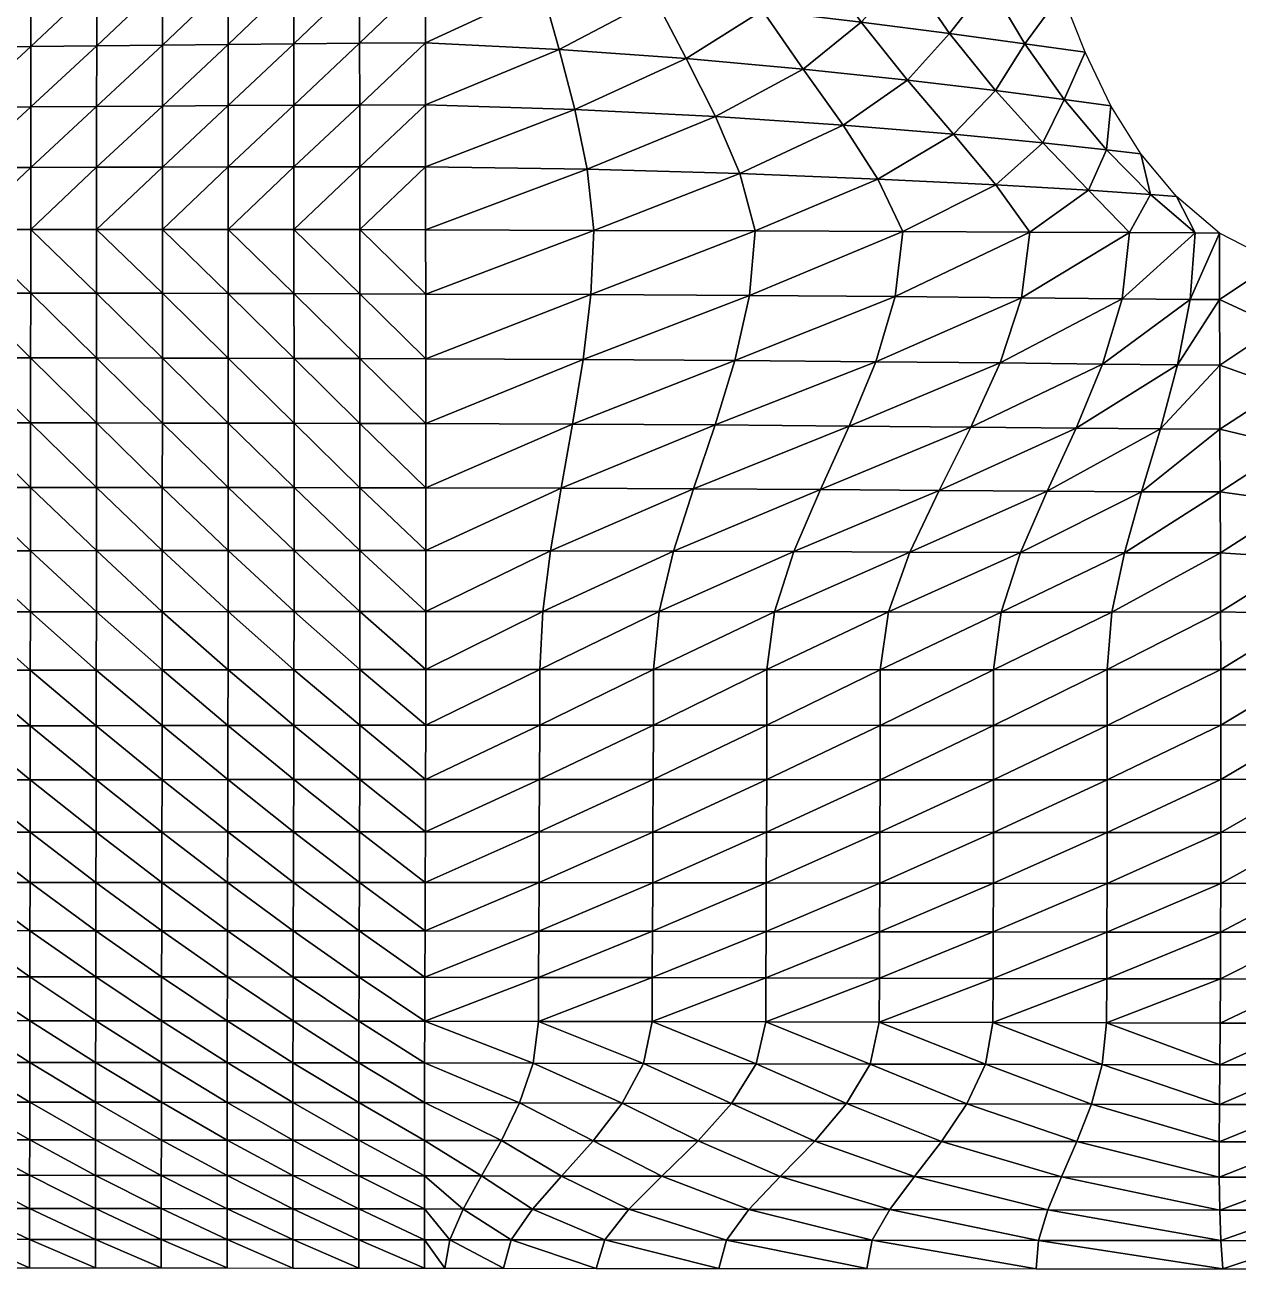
# Model space of a CAD drawing. Header units: millimetres. Extents: x -25.9 to 40.5, y -39.9 to 19.
# Drawn here: x 18.29 to 32.89, y -39.94 to -24.98 of the extents above; entities that cross this region are included whole.
import ezdxf

# ---------------------------------------------------------------- set-up
doc = ezdxf.new("R2010")
doc.units = ezdxf.units.MM
doc.layers.get('0').update_dxf_attribs({"color": 153, "true_color": 0x5890e1})

msp = doc.modelspace()

# ---------------------------------------------------------------- meshes
at = {"color": 81, "true_color": 0x99e499}
mesh = msp.add_polyface(dxfattribs=at)
corners = [(27.438, -23.417, 11.336), (26.363, -23.278, 11.381), (26.715, -24.062, 11.303), (25.277, -23.139, 11.427), (25.537, -23.922, 11.355), (24.188, -23.002, 11.471), (24.328, -23.789, 11.405), (27.845, -24.205, 11.251), (27.163, -24.804, 11.226), (25.875, -24.667, 11.284), (24.515, -24.543, 11.339), (26.246, -25.382, 11.209), (27.654, -25.509, 11.146), (24.718, -25.274, 11.269), (26.6, -26.079, 11.126), (24.909, -25.994, 11.188), (23.106, -22.869, 11.514), (24.124, -22.169, 11.544), (23.108, -23.67, 11.451), (23.109, -24.442, 11.388), (27.181, -22.582, 11.42), (26.162, -22.444, 11.462), (23.11, -25.196, 11.321), (25.143, -22.306, 11.503), (25.959, -20.692, 11.654), (26.894, -20.81, 11.618), (26.777, -19.867, 11.726), (25.019, -20.574, 11.689), (25.866, -19.77, 11.758), (27.833, -20.927, 11.583), (27.027, -21.711, 11.514), (26.057, -21.579, 11.552), (25.084, -21.446, 11.591), (24.069, -20.458, 11.725), (24.101, -21.315, 11.629), (23.104, -22.031, 11.585), (23.102, -21.183, 11.669)]
mesh.append_faces([[corners[k] for k in face] for face in [(0, 1, 2), (1, 3, 4), (4, 2, 1), (3, 5, 6), (6, 4, 3), (7, 2, 8), (2, 4, 9), (9, 8, 2), (4, 6, 10), (10, 9, 4), (8, 9, 11), (11, 12, 8), (9, 10, 13), (13, 11, 9), (12, 11, 14), (11, 13, 15), (16, 5, 17), (18, 6, 5), (19, 10, 6), (1, 0, 20), (22, 13, 10), (3, 1, 21), (5, 3, 23), (24, 25, 26), (27, 24, 28), (29, 25, 30), (25, 24, 31), (31, 30, 25), (24, 27, 32), (32, 31, 24), (27, 33, 34), (34, 32, 27), (32, 34, 17), (31, 32, 23), (30, 31, 21), (36, 34, 33)]], dxfattribs={"vtx0": -1, "vtx1": -1, "vtx2": -1, "color": 81})
mesh.append_faces([[corners[k] for k in face] for face in [(20, 21, 1), (21, 23, 3), (23, 17, 5), (35, 17, 34), (17, 23, 32), (23, 21, 31), (21, 20, 30)]], dxfattribs={"vtx1": -1, "vtx2": -1, "color": 81})
mesh = msp.add_polyface(dxfattribs=at)
corners = [(29.518, -23.693, 11.246), (28.493, -23.556, 11.29), (28.909, -24.345, 11.2), (29.888, -24.477, 11.152), (27.438, -23.417, 11.336), (27.845, -24.205, 11.251), (26.715, -24.062, 11.303), (29.412, -25.083, 11.11), (30.318, -25.206, 11.058), (28.351, -24.946, 11.167), (27.163, -24.804, 11.226), (29.966, -25.768, 11.021), (30.794, -25.875, 10.967), (28.907, -25.642, 11.082), (27.654, -25.509, 11.146), (30.239, -22.995, 11.297), (29.22, -22.857, 11.338), (30.504, -23.826, 11.204), (28.201, -22.72, 11.379), (27.181, -22.582, 11.42), (31.044, -25.305, 11.014), (30.766, -24.596, 11.109), (28.611, -20.054, 11.662), (27.69, -19.962, 11.694), (27.833, -20.927, 11.583), (28.784, -21.042, 11.547), (26.894, -20.81, 11.618), (28.001, -21.843, 11.475), (28.984, -21.975, 11.436), (27.027, -21.711, 11.514), (29.982, -22.105, 11.397), (29.752, -21.154, 11.511), (29.545, -20.142, 11.629)]
mesh.append_faces([[corners[k] for k in face] for face in [(0, 1, 2), (2, 3, 0), (1, 4, 5), (5, 2, 1), (6, 5, 4), (3, 2, 7), (7, 8, 3), (2, 5, 9), (9, 7, 2), (10, 9, 5), (8, 7, 11), (11, 12, 8), (7, 9, 13), (13, 11, 7), (9, 10, 14), (14, 13, 9), (1, 0, 16), (4, 1, 18), (20, 8, 12), (21, 3, 8), (17, 0, 3), (22, 23, 24), (24, 25, 22), (26, 24, 23), (25, 24, 27), (27, 28, 25), (29, 27, 24), (30, 28, 16), (31, 25, 28), (32, 22, 25), (27, 29, 19), (28, 27, 18)]], dxfattribs={"vtx0": -1, "vtx1": -1, "vtx2": -1, "color": 81})
mesh.append_faces([[corners[k] for k in face] for face in [(0, 17, 15), (8, 20, 21), (3, 21, 17), (28, 30, 31), (25, 31, 32)]], dxfattribs={"vtx0": -1, "vtx2": -1, "color": 81})
mesh.append_faces([[corners[k] for k in face] for face in [(15, 16, 0), (16, 18, 1), (18, 19, 4), (19, 18, 27), (18, 16, 28)]], dxfattribs={"vtx1": -1, "vtx2": -1, "color": 81})
mesh.append_faces([[corners[k] for k in face] for face in [(16, 15, 30)]], dxfattribs={"vtx2": -1, "color": 81})
mesh = msp.add_polyface(dxfattribs=at)
corners = [(20.735, -22.903, 11.596), (19.945, -22.916, 11.623), (19.946, -23.714, 11.545), (19.155, -22.928, 11.65), (19.156, -23.727, 11.568), (18.365, -22.939, 11.677), (18.366, -23.738, 11.592), (20.737, -23.702, 11.521), (19.947, -24.479, 11.463), (19.157, -24.49, 11.482), (18.366, -24.5, 11.501), (20.737, -24.468, 11.444), (19.947, -25.222, 11.375), (19.157, -25.23, 11.388), (18.366, -25.237, 11.401), (19.156, -25.959, 11.283), (19.947, -25.954, 11.275), (18.365, -25.964, 11.291), (19.156, -26.69, 11.163), (19.947, -26.688, 11.16), (18.364, -26.692, 11.167), (17.574, -22.95, 11.705), (18.362, -22.09, 11.76), (17.575, -23.748, 11.615), (17.576, -24.507, 11.519), (19.155, -27.437, 11.025), (17.575, -25.243, 11.413), (20.738, -26.686, 11.156), (19.947, -27.437, 11.026), (17.574, -25.967, 11.297), (19.153, -22.08, 11.731), (17.573, -26.694, 11.169), (16.764, -22.949, 11.705), (17.572, -22.1, 11.789), (16.763, -26.693, 11.179), (16.764, -25.966, 11.305), (16.765, -25.242, 11.419), (16.765, -24.507, 11.522), (16.765, -23.747, 11.617)]
mesh.append_faces([[corners[k] for k in face] for face in [(0, 1, 2), (1, 3, 4), (4, 2, 1), (3, 5, 6), (6, 4, 3), (7, 2, 8), (2, 4, 9), (9, 8, 2), (4, 6, 10), (10, 9, 4), (11, 8, 12), (8, 9, 13), (13, 12, 8), (9, 10, 14), (14, 13, 9), (12, 13, 15), (15, 16, 12), (13, 14, 17), (17, 15, 13), (16, 15, 18), (18, 19, 16), (15, 17, 20), (20, 18, 15), (21, 5, 22), (23, 6, 5), (24, 10, 6), (19, 18, 25), (26, 14, 10), (27, 19, 28), (29, 17, 14), (5, 3, 30), (31, 20, 17)]], dxfattribs={"vtx0": -1, "vtx1": -1, "vtx2": -1, "color": 81})
mesh.append_faces([[corners[k] for k in face] for face in [(5, 21, 23), (6, 23, 24), (10, 24, 26), (14, 26, 29), (17, 29, 31), (32, 21, 33), (34, 31, 29), (35, 29, 26), (36, 26, 24), (37, 24, 23), (38, 23, 21)]], dxfattribs={"vtx0": -1, "vtx2": -1, "color": 81})
mesh = msp.add_polyface(dxfattribs=at)
corners = [(24.188, -23.002, 11.471), (23.106, -22.869, 11.514), (23.108, -23.67, 11.451), (24.328, -23.789, 11.405), (23.109, -24.442, 11.388), (24.515, -24.543, 11.339), (23.11, -25.196, 11.321), (24.718, -25.274, 11.269), (23.111, -25.941, 11.242), (22.316, -22.879, 11.542), (21.526, -22.891, 11.569), (21.527, -23.689, 11.498), (22.317, -23.678, 11.474), (20.735, -22.903, 11.596), (20.737, -23.702, 11.521), (19.946, -23.714, 11.545), (21.528, -24.457, 11.425), (22.318, -24.448, 11.407), (20.737, -24.468, 11.444), (19.947, -24.479, 11.463), (21.529, -25.206, 11.347), (22.319, -25.2, 11.333), (20.738, -25.213, 11.361), (19.947, -25.222, 11.375), (21.529, -25.945, 11.257), (22.32, -25.942, 11.249), (20.738, -25.949, 11.266), (19.947, -25.954, 11.275), (21.529, -26.685, 11.152), (22.321, -26.685, 11.148), (20.738, -26.686, 11.156), (19.947, -26.688, 11.16), (23.112, -26.687, 11.146), (22.321, -27.44, 11.025), (20.738, -27.437, 11.026), (21.53, -27.438, 11.026)]
mesh.append_faces([[corners[k] for k in face] for face in [(9, 10, 11), (11, 12, 9), (10, 13, 14), (14, 11, 10), (15, 14, 13), (12, 11, 16), (16, 17, 12), (11, 14, 18), (18, 16, 11), (19, 18, 14), (17, 16, 20), (20, 21, 17), (16, 18, 22), (22, 20, 16), (23, 22, 18), (21, 20, 24), (24, 25, 21), (20, 22, 26), (26, 24, 20), (22, 23, 27), (27, 26, 22), (25, 24, 28), (28, 29, 25), (24, 26, 30), (30, 28, 24), (26, 27, 31), (31, 30, 26), (32, 29, 33), (8, 25, 29), (6, 21, 25), (4, 17, 21), (28, 30, 34), (2, 12, 17), (29, 28, 35), (1, 9, 12)]], dxfattribs={"vtx0": -1, "vtx1": -1, "vtx2": -1, "color": 81})
mesh.append_faces([[corners[k] for k in face] for face in [(0, 1, 2), (3, 2, 4), (5, 4, 6), (7, 6, 8), (29, 32, 8), (25, 8, 6), (21, 6, 4), (17, 4, 2), (12, 2, 1)]], dxfattribs={"vtx0": -1, "vtx2": -1, "color": 81})
mesh = msp.add_polyface(dxfattribs=at)
corners = [(26.6, -26.079, 11.126), (28.135, -26.184, 11.062), (27.654, -25.509, 11.146), (24.909, -25.994, 11.188), (26.246, -25.382, 11.209), (26.893, -26.767, 11.032), (28.552, -26.833, 10.971), (25.058, -26.715, 11.091), (23.113, -27.443, 11.025), (25.136, -27.449, 10.973), (23.112, -26.687, 11.146), (27.076, -27.456, 10.922), (28.852, -27.464, 10.872), (23.111, -25.941, 11.242), (24.718, -25.274, 11.269), (24.616, -31.301, 10.162), (26.096, -31.305, 10.118), (26.335, -30.556, 10.321), (24.743, -30.548, 10.364), (27.542, -31.311, 10.073), (27.861, -30.566, 10.278), (26.596, -29.789, 10.498), (24.881, -29.778, 10.54), (28.209, -29.803, 10.458), (26.834, -29.013, 10.654), (25.008, -29.001, 10.697), (28.528, -29.028, 10.615), (27.009, -28.233, 10.794), (25.1, -28.222, 10.839), (28.762, -28.246, 10.751), (23.114, -28.214, 10.888), (23.114, -28.993, 10.744), (23.115, -29.772, 10.585), (23.116, -30.544, 10.407), (23.116, -31.299, 10.204)]
mesh.append_faces([[corners[k] for k in face] for face in [(0, 1, 2), (3, 0, 4), (1, 0, 5), (5, 6, 1), (0, 3, 7), (7, 5, 0), (5, 7, 9), (6, 5, 11), (13, 3, 14), (10, 7, 3), (15, 16, 17), (17, 18, 15), (16, 19, 20), (20, 17, 16), (18, 17, 21), (21, 22, 18), (17, 20, 23), (23, 21, 17), (22, 21, 24), (24, 25, 22), (21, 23, 26), (26, 24, 21), (25, 24, 27), (27, 28, 25), (24, 26, 29), (29, 27, 24), (30, 28, 9), (31, 25, 28), (32, 22, 25), (33, 18, 22), (34, 15, 18), (28, 27, 11)]], dxfattribs={"vtx0": -1, "vtx1": -1, "vtx2": -1, "color": 81})
mesh.append_faces([[corners[k] for k in face] for face in [(7, 10, 8), (3, 13, 10), (28, 30, 31), (25, 31, 32), (22, 32, 33)]], dxfattribs={"vtx0": -1, "vtx2": -1, "color": 81})
mesh.append_faces([[corners[k] for k in face] for face in [(8, 9, 7), (9, 11, 5), (11, 12, 6), (12, 11, 27), (11, 9, 28)]], dxfattribs={"vtx1": -1, "vtx2": -1, "color": 81})
mesh.append_faces([[corners[k] for k in face] for face in [(9, 8, 30)]], dxfattribs={"vtx2": -1, "color": 81})
mesh = msp.add_polyface(dxfattribs=at)
corners = [(30.794, -25.875, 10.967), (29.966, -25.768, 11.021), (30.536, -26.397, 10.935), (31.304, -26.48, 10.88), (28.907, -25.642, 11.082), (29.464, -26.294, 10.997), (27.654, -25.509, 11.146), (28.135, -26.184, 11.062), (31.086, -26.967, 10.853), (31.832, -27.016, 10.802), (29.971, -26.903, 10.91), (28.552, -26.833, 10.971), (31.354, -25.95, 10.922), (28.852, -27.464, 10.872), (30.381, -27.47, 10.823), (31.044, -25.305, 11.014), (31.58, -27.476, 10.777), (27.542, -31.311, 10.073), (28.938, -31.318, 10.029), (29.289, -30.576, 10.237), (27.861, -30.566, 10.278), (30.268, -31.323, 9.987), (30.588, -30.585, 10.198), (31.518, -31.326, 9.948), (31.725, -30.591, 10.16), (29.672, -29.817, 10.42), (28.209, -29.803, 10.458), (30.936, -29.829, 10.383), (31.951, -29.837, 10.347), (30.024, -29.043, 10.577), (28.528, -29.028, 10.615), (31.256, -29.056, 10.542), (30.281, -28.259, 10.712), (28.762, -28.246, 10.751), (31.489, -28.271, 10.673), (27.009, -28.233, 10.794)]
mesh.append_faces([[corners[k] for k in face] for face in [(0, 1, 2), (2, 3, 0), (1, 4, 5), (5, 2, 1), (4, 6, 7), (7, 5, 4), (3, 2, 8), (8, 9, 3), (2, 5, 10), (10, 8, 2), (5, 7, 11), (11, 10, 5), (12, 0, 3), (10, 11, 13), (8, 10, 14), (17, 18, 19), (19, 20, 17), (18, 21, 22), (22, 19, 18), (21, 23, 24), (24, 22, 21), (20, 19, 25), (25, 26, 20), (19, 22, 27), (27, 25, 19), (22, 24, 28), (28, 27, 22), (26, 25, 29), (29, 30, 26), (25, 27, 31), (31, 29, 25), (30, 29, 32), (32, 33, 30), (29, 31, 34), (34, 32, 29), (32, 34, 16), (33, 32, 14), (35, 33, 13)]], dxfattribs={"vtx0": -1, "vtx1": -1, "vtx2": -1, "color": 81})
mesh.append_faces([[corners[k] for k in face] for face in [(0, 12, 15)]], dxfattribs={"vtx0": -1, "vtx2": -1, "color": 81})
mesh.append_faces([[corners[k] for k in face] for face in [(13, 14, 10), (14, 16, 8), (16, 14, 32), (14, 13, 33)]], dxfattribs={"vtx1": -1, "vtx2": -1, "color": 81})
mesh = msp.add_polyface(dxfattribs=at)
corners = [(32.145, -27.04, 10.76), (31.832, -27.016, 10.802), (32.368, -27.48, 10.735), (32.662, -27.481, 10.695), (31.715, -26.529, 10.836), (31.304, -26.48, 10.88), (31.354, -25.95, 10.922), (31.58, -27.476, 10.777), (31.086, -26.967, 10.853), (30.936, -29.829, 10.383), (31.951, -29.837, 10.347), (32.158, -29.066, 10.506), (31.256, -29.056, 10.542), (32.309, -28.279, 10.636), (31.489, -28.271, 10.673), (32.662, -28.282, 10.599), (32.67, -30.591, 10.125), (31.725, -30.591, 10.16), (31.518, -31.326, 9.948), (32.672, -31.325, 9.912), (32.667, -29.839, 10.312), (32.664, -29.069, 10.471), (34.634, -30.818, 10.075), (33.613, -30.726, 10.094), (33.702, -31.394, 9.887), (34.488, -30.181, 10.25), (33.517, -30.044, 10.274), (34.354, -29.52, 10.397), (33.429, -29.341, 10.427), (34.256, -28.822, 10.515), (33.364, -28.606, 10.551), (33.339, -27.83, 10.644), (35.264, -28.233, 10.57), (34.218, -28.075, 10.603)]
mesh.append_faces([[corners[k] for k in face] for face in [(0, 1, 2), (4, 5, 1), (1, 8, 7), (9, 10, 11), (11, 12, 9), (12, 11, 13), (13, 14, 12), (14, 13, 2), (16, 17, 18), (20, 10, 17), (21, 11, 10), (15, 13, 11), (22, 23, 24), (23, 22, 25), (25, 26, 23), (26, 25, 27), (27, 28, 26), (28, 27, 29), (29, 30, 28), (15, 30, 31), (21, 28, 30), (20, 26, 28), (16, 23, 26), (19, 24, 23), (30, 29, 33)]], dxfattribs={"vtx0": -1, "vtx1": -1, "vtx2": -1, "color": 81})
mesh.append_faces([[corners[k] for k in face] for face in [(1, 0, 4), (5, 4, 6), (13, 15, 3), (18, 19, 16), (17, 16, 20), (10, 20, 21), (11, 21, 15), (30, 15, 21), (28, 21, 20), (26, 20, 16), (23, 16, 19)]], dxfattribs={"vtx0": -1, "vtx2": -1, "color": 81})
mesh.append_faces([[corners[k] for k in face] for face in [(7, 2, 1), (3, 2, 13), (2, 7, 14), (32, 33, 29), (33, 31, 30)]], dxfattribs={"vtx1": -1, "vtx2": -1, "color": 81})
mesh.append_faces([[corners[k] for k in face] for face in [(2, 3, 0), (31, 3, 15)]], dxfattribs={"vtx2": -1, "color": 81})
mesh = msp.add_polyface(dxfattribs=at)
corners = [(17.572, -27.437, 11.025), (18.364, -27.437, 11.025), (18.364, -26.692, 11.167), (17.573, -26.694, 11.169), (19.155, -27.437, 11.025), (19.156, -26.69, 11.163), (19.947, -27.437, 11.026), (19.947, -26.688, 11.16), (16.762, -27.436, 11.037), (19.946, -30.541, 10.389), (19.946, -31.3, 10.186), (20.738, -31.3, 10.191), (19.947, -29.766, 10.569), (20.739, -30.541, 10.395), (19.154, -30.54, 10.384), (19.153, -31.3, 10.181), (19.154, -29.765, 10.564), (19.947, -28.984, 10.73), (19.155, -28.983, 10.726), (19.947, -28.205, 10.88), (19.155, -28.203, 10.877), (18.362, -30.54, 10.38), (18.361, -31.301, 10.176), (18.362, -29.764, 10.559), (18.363, -28.982, 10.722), (18.364, -28.203, 10.875), (17.572, -28.203, 10.874), (17.571, -28.982, 10.72), (17.57, -29.764, 10.557), (17.569, -30.541, 10.376), (17.568, -31.301, 10.172), (16.759, -30.54, 10.406), (16.76, -29.764, 10.58), (16.761, -28.981, 10.739), (16.762, -28.202, 10.888)]
mesh.append_faces([[corners[k] for k in face] for face in [(5, 2, 1), (9, 10, 11), (12, 9, 13), (10, 9, 14), (14, 15, 10), (9, 12, 16), (16, 14, 9), (12, 17, 18), (18, 16, 12), (17, 19, 20), (20, 18, 17), (15, 14, 21), (21, 22, 15), (14, 16, 23), (23, 21, 14), (16, 18, 24), (24, 23, 16), (18, 20, 25), (25, 24, 18), (24, 25, 26), (23, 24, 27), (21, 23, 28), (4, 20, 19), (22, 21, 29), (1, 25, 20)]], dxfattribs={"vtx0": -1, "vtx1": -1, "vtx2": -1, "color": 81})
mesh.append_faces([[corners[k] for k in face] for face in [(2, 3, 0), (25, 1, 0), (19, 6, 4), (20, 4, 1)]], dxfattribs={"vtx0": -1, "vtx2": -1, "color": 81})
mesh.append_faces([[corners[k] for k in face] for face in [(0, 1, 2), (1, 4, 5), (4, 6, 7), (0, 26, 25), (26, 27, 24), (27, 28, 23), (28, 29, 21), (29, 30, 22), (30, 29, 31), (29, 28, 32), (28, 27, 33), (27, 26, 34)]], dxfattribs={"vtx1": -1, "vtx2": -1, "color": 81})
mesh.append_faces([[corners[k] for k in face] for face in [(8, 0, 3), (26, 0, 8)]], dxfattribs={"vtx2": -1, "color": 81})
mesh = msp.add_polyface(dxfattribs=at)
corners = [(22.321, -27.44, 11.025), (23.113, -27.443, 11.025), (23.112, -26.687, 11.146), (19.947, -27.437, 11.026), (20.738, -27.437, 11.026), (20.738, -26.686, 11.156), (21.53, -27.438, 11.026), (21.529, -26.685, 11.152), (22.321, -26.685, 11.148), (24.743, -30.548, 10.364), (23.116, -30.544, 10.407), (23.116, -31.299, 10.204), (22.323, -31.299, 10.2), (22.323, -30.543, 10.404), (21.531, -30.542, 10.4), (21.531, -31.3, 10.195), (22.323, -29.771, 10.583), (21.531, -29.769, 10.579), (22.323, -28.991, 10.742), (21.531, -28.988, 10.739), (22.322, -28.211, 10.888), (21.53, -28.208, 10.886), (20.739, -30.541, 10.395), (20.738, -31.3, 10.191), (20.739, -29.767, 10.574), (20.739, -28.986, 10.735), (20.739, -28.206, 10.883), (19.946, -30.541, 10.389), (19.947, -29.766, 10.569), (19.947, -28.984, 10.73), (19.947, -28.205, 10.88), (23.114, -28.214, 10.888), (23.115, -29.772, 10.585), (23.114, -28.993, 10.744)]
mesh.append_faces([[corners[k] for k in face] for face in [(12, 13, 14), (14, 15, 12), (13, 16, 17), (17, 14, 13), (16, 18, 19), (19, 17, 16), (18, 20, 21), (21, 19, 18), (15, 14, 22), (22, 23, 15), (14, 17, 24), (24, 22, 14), (17, 19, 25), (25, 24, 17), (19, 21, 26), (26, 25, 19), (23, 22, 27), (22, 24, 28), (24, 25, 29), (29, 28, 24), (25, 26, 30), (30, 29, 25), (0, 20, 31), (6, 21, 20), (13, 12, 11), (4, 26, 21), (16, 13, 10), (3, 30, 26), (18, 16, 32), (20, 18, 33)]], dxfattribs={"vtx0": -1, "vtx1": -1, "vtx2": -1, "color": 81})
mesh.append_faces([[corners[k] for k in face] for face in [(9, 10, 11), (20, 0, 6), (21, 6, 4), (26, 4, 3)]], dxfattribs={"vtx0": -1, "vtx2": -1, "color": 81})
mesh.append_faces([[corners[k] for k in face] for face in [(3, 4, 5), (4, 6, 7), (6, 0, 8), (11, 10, 13), (10, 32, 16), (32, 33, 18), (33, 31, 20)]], dxfattribs={"vtx1": -1, "vtx2": -1, "color": 81})
mesh.append_faces([[corners[k] for k in face] for face in [(0, 1, 2), (31, 1, 0)]], dxfattribs={"vtx2": -1, "color": 81})
mesh = msp.add_polyface(dxfattribs=at)
corners = [(29.944, -34.688, 8.683), (31.31, -34.688, 8.664), (31.31, -34.055, 8.938), (29.944, -34.055, 8.965), (31.309, -33.401, 9.194), (32.676, -32.727, 9.419), (31.309, -32.73, 9.453), (32.676, -33.398, 9.163), (32.675, -35.889, 7.972), (31.308, -35.887, 7.975), (31.306, -36.447, 7.518), (32.676, -35.301, 8.339), (31.309, -35.3, 8.35), (32.677, -34.688, 8.645), (32.677, -34.053, 8.912), (30.035, -32.04, 9.751), (31.367, -32.04, 9.711), (31.518, -31.326, 9.948), (32.675, -32.037, 9.676), (32.672, -31.325, 9.912), (29.944, -32.731, 9.491), (33.767, -32.058, 9.655), (34.867, -32.081, 9.647), (34.768, -31.447, 9.874), (33.702, -31.394, 9.887), (34.634, -30.818, 10.075), (33.792, -32.727, 9.401), (34.898, -35.888, 7.965), (33.787, -35.889, 7.967), (33.784, -36.451, 7.517), (34.9, -35.296, 8.33), (33.789, -35.299, 8.331), (34.903, -34.681, 8.632), (33.791, -34.685, 8.634), (34.904, -34.046, 8.895), (33.792, -34.049, 8.898), (34.905, -33.395, 9.142), (33.792, -33.396, 9.146), (34.905, -32.733, 9.395), (32.673, -36.45, 7.52)]
mesh.append_faces([[corners[k] for k in face] for face in [(0, 1, 2), (3, 2, 4), (8, 9, 10), (11, 12, 9), (13, 1, 12), (14, 2, 1), (7, 4, 2), (15, 16, 17), (18, 16, 6), (19, 17, 16), (21, 22, 23), (23, 24, 21), (24, 23, 25), (22, 21, 26), (18, 21, 24), (27, 28, 29), (30, 31, 28), (32, 33, 31), (34, 35, 33), (36, 37, 35), (7, 37, 26), (14, 35, 37), (13, 33, 35), (11, 31, 33), (8, 28, 31)]], dxfattribs={"vtx0": -1, "vtx1": -1, "vtx2": -1, "color": 81})
mesh.append_faces([[corners[k] for k in face] for face in [(4, 7, 5), (9, 8, 11), (12, 11, 13), (1, 13, 14), (2, 14, 7), (16, 18, 19), (21, 18, 5), (24, 19, 18), (37, 7, 14), (35, 14, 13), (33, 13, 11), (31, 11, 8), (28, 8, 39)]], dxfattribs={"vtx0": -1, "vtx2": -1, "color": 81})
mesh.append_faces([[corners[k] for k in face] for face in [(5, 6, 4), (20, 6, 16), (5, 26, 21), (38, 26, 37)]], dxfattribs={"vtx1": -1, "vtx2": -1, "color": 81})
mesh.append_faces([[corners[k] for k in face] for face in [(6, 5, 18), (26, 5, 7)]], dxfattribs={"vtx2": -1, "color": 81})
mesh = msp.add_polyface(dxfattribs=at)
corners = [(18.359, -33.406, 9.381), (18.358, -34.056, 9.088), (19.15, -34.055, 9.091), (19.151, -33.405, 9.386), (19.943, -34.054, 9.095), (19.944, -33.404, 9.39), (20.735, -34.053, 9.099), (20.736, -33.402, 9.394), (21.527, -34.052, 9.103), (21.529, -33.401, 9.398), (21.526, -34.682, 8.784), (17.567, -32.737, 9.666), (17.566, -33.407, 9.377), (18.359, -32.736, 9.67), (17.565, -34.056, 9.084), (20.737, -32.732, 9.684), (21.53, -32.731, 9.688), (19.945, -32.733, 9.679), (19.152, -32.735, 9.675), (20.738, -31.3, 10.191), (20.738, -32.033, 9.956), (21.531, -32.032, 9.96), (19.946, -31.3, 10.186), (19.945, -32.034, 9.951), (19.153, -31.3, 10.181), (19.153, -32.035, 9.947), (18.361, -31.301, 10.176), (18.36, -32.036, 9.942), (17.567, -32.037, 9.938), (17.568, -31.301, 10.172), (16.757, -32.036, 9.976), (16.758, -31.301, 10.207), (16.757, -32.736, 9.705), (16.756, -33.406, 9.414)]
mesh.append_faces([[corners[k] for k in face] for face in [(0, 1, 2), (2, 3, 0), (3, 2, 4), (4, 5, 3), (5, 4, 6), (6, 7, 5), (7, 6, 8), (8, 9, 7), (10, 8, 6), (1, 0, 12), (15, 7, 9), (17, 5, 7), (18, 3, 5), (13, 0, 3), (19, 20, 21), (20, 19, 22), (22, 23, 20), (23, 22, 24), (24, 25, 23), (25, 24, 26), (26, 27, 25), (13, 27, 28), (18, 25, 27), (17, 23, 25), (15, 20, 23), (16, 21, 20), (27, 26, 29)]], dxfattribs={"vtx0": -1, "vtx1": -1, "vtx2": -1, "color": 81})
mesh.append_faces([[corners[k] for k in face] for face in [(0, 13, 11), (9, 16, 15), (7, 15, 17), (5, 17, 18), (3, 18, 13), (27, 13, 18), (25, 18, 17), (23, 17, 15), (20, 15, 16)]], dxfattribs={"vtx0": -1, "vtx2": -1, "color": 81})
mesh.append_faces([[corners[k] for k in face] for face in [(11, 12, 0), (12, 14, 1), (29, 28, 27), (11, 28, 30), (28, 29, 31), (14, 12, 33)]], dxfattribs={"vtx1": -1, "vtx2": -1, "color": 81})
mesh.append_faces([[corners[k] for k in face] for face in [(28, 11, 13), (12, 11, 32)]], dxfattribs={"vtx2": -1, "color": 81})
mesh = msp.add_polyface(dxfattribs=at)
corners = [(24.471, -36.431, 7.516), (23.104, -36.428, 7.514), (23.102, -36.957, 6.927), (24.486, -32.728, 9.657), (23.115, -32.729, 9.697), (23.114, -33.399, 9.407), (24.485, -33.398, 9.371), (23.112, -34.05, 9.11), (24.483, -34.05, 9.08), (23.11, -34.681, 8.789), (24.48, -34.681, 8.768), (23.108, -35.288, 8.428), (24.477, -35.29, 8.415), (23.106, -35.871, 8.009), (24.474, -35.874, 8.004), (21.529, -33.401, 9.398), (21.527, -34.052, 9.103), (22.32, -34.051, 9.106), (22.322, -33.4, 9.402), (21.526, -34.682, 8.784), (22.318, -34.681, 8.787), (21.524, -35.288, 8.424), (22.316, -35.288, 8.426), (21.522, -35.871, 8.006), (22.314, -35.871, 8.008), (21.521, -36.427, 7.513), (22.312, -36.427, 7.514), (22.323, -32.73, 9.692), (21.53, -32.731, 9.688), (22.311, -36.956, 6.927), (21.519, -36.955, 6.927), (22.323, -32.031, 9.965), (22.323, -31.299, 10.2), (21.531, -31.3, 10.195), (21.531, -32.032, 9.96), (20.738, -31.3, 10.191), (23.116, -32.03, 9.969), (23.116, -31.299, 10.204)]
mesh.append_faces([[corners[k] for k in face] for face in [(15, 16, 17), (17, 18, 15), (16, 19, 20), (20, 17, 16), (19, 21, 22), (22, 20, 19), (21, 23, 24), (24, 22, 21), (23, 25, 26), (26, 24, 23), (27, 18, 5), (24, 26, 1), (28, 15, 18), (22, 24, 13), (20, 22, 11), (17, 20, 9), (29, 26, 25), (18, 17, 7), (31, 32, 33), (33, 34, 31), (34, 33, 35), (32, 31, 36), (27, 31, 34)]], dxfattribs={"vtx0": -1, "vtx1": -1, "vtx2": -1, "color": 81})
mesh.append_faces([[corners[k] for k in face] for face in [(0, 1, 2), (6, 5, 7), (8, 7, 9), (10, 9, 11), (12, 11, 13), (14, 13, 1), (18, 27, 28), (25, 30, 29), (31, 27, 4), (34, 28, 27)]], dxfattribs={"vtx0": -1, "vtx2": -1, "color": 81})
mesh.append_faces([[corners[k] for k in face] for face in [(2, 1, 26), (1, 13, 24), (13, 11, 22), (11, 9, 20), (9, 7, 17), (7, 5, 18), (4, 36, 31), (36, 37, 32)]], dxfattribs={"vtx1": -1, "vtx2": -1, "color": 81})
mesh.append_faces([[corners[k] for k in face] for face in [(3, 4, 5), (5, 4, 27)]], dxfattribs={"vtx2": -1, "color": 81})
mesh = msp.add_polyface(dxfattribs=at)
corners = [(24.471, -36.431, 7.516), (25.838, -36.434, 7.517), (25.841, -35.876, 7.999), (24.474, -35.874, 8.004), (27.205, -36.437, 7.517), (27.208, -35.879, 7.992), (25.844, -35.292, 8.402), (24.477, -35.29, 8.415), (27.21, -35.294, 8.388), (25.847, -34.683, 8.746), (24.48, -34.681, 8.768), (27.213, -34.685, 8.725), (25.85, -34.051, 9.051), (24.483, -34.05, 9.08), (27.215, -34.053, 9.021), (25.852, -33.399, 9.334), (24.485, -33.398, 9.371), (27.217, -33.4, 9.298), (23.114, -33.399, 9.407), (24.486, -32.728, 9.657), (24.469, -36.96, 6.932), (23.112, -34.05, 9.11), (25.836, -36.963, 6.937), (23.11, -34.681, 8.789), (23.108, -35.288, 8.428), (27.218, -32.729, 9.574), (25.853, -32.728, 9.616), (23.106, -35.871, 8.009), (23.104, -36.428, 7.514), (24.523, -32.03, 9.928), (25.921, -32.032, 9.884), (26.096, -31.305, 10.118), (24.616, -31.301, 10.162), (27.308, -32.034, 9.839), (27.542, -31.311, 10.073), (23.115, -32.729, 9.697), (23.116, -32.03, 9.969), (23.116, -31.299, 10.204)]
mesh.append_faces([[corners[k] for k in face] for face in [(0, 1, 2), (2, 3, 0), (1, 4, 5), (5, 2, 1), (3, 2, 6), (6, 7, 3), (2, 5, 8), (8, 6, 2), (7, 6, 9), (9, 10, 7), (6, 8, 11), (11, 9, 6), (10, 9, 12), (12, 13, 10), (9, 11, 14), (14, 12, 9), (13, 12, 15), (15, 16, 13), (12, 14, 17), (17, 15, 12), (18, 16, 19), (1, 0, 20), (21, 13, 16), (4, 1, 22), (23, 10, 13), (24, 7, 10), (15, 17, 25), (27, 3, 7), (16, 15, 26), (28, 0, 3), (29, 30, 31), (31, 32, 29), (30, 33, 34), (34, 31, 30), (30, 29, 19), (33, 30, 26), (36, 29, 32)]], dxfattribs={"vtx0": -1, "vtx1": -1, "vtx2": -1, "color": 81})
mesh.append_faces([[corners[k] for k in face] for face in [(29, 36, 35), (32, 37, 36)]], dxfattribs={"vtx0": -1, "vtx2": -1, "color": 81})
mesh.append_faces([[corners[k] for k in face] for face in [(25, 26, 15), (26, 19, 16), (35, 19, 29), (19, 26, 30), (26, 25, 33)]], dxfattribs={"vtx1": -1, "vtx2": -1, "color": 81})
mesh = msp.add_polyface(dxfattribs=at)
corners = [(27.205, -36.437, 7.517), (28.572, -36.441, 7.517), (28.574, -35.882, 7.986), (27.208, -35.879, 7.992), (29.939, -36.444, 7.517), (29.941, -35.885, 7.98), (31.308, -35.887, 7.975), (28.577, -35.296, 8.375), (27.21, -35.294, 8.388), (29.943, -35.299, 8.362), (31.309, -35.3, 8.35), (28.578, -34.686, 8.704), (27.213, -34.685, 8.725), (29.944, -34.688, 8.683), (31.31, -34.688, 8.664), (28.58, -34.054, 8.993), (27.215, -34.053, 9.021), (29.944, -34.055, 8.965), (31.31, -34.055, 8.938), (28.581, -33.401, 9.262), (27.217, -33.4, 9.298), (29.945, -33.402, 9.227), (31.309, -33.401, 9.194), (31.309, -32.73, 9.453), (29.944, -32.731, 9.491), (28.581, -32.731, 9.532), (27.218, -32.729, 9.574), (27.308, -32.034, 9.839), (28.681, -32.037, 9.795), (28.938, -31.318, 10.029), (27.542, -31.311, 10.073), (30.035, -32.04, 9.751), (30.268, -31.323, 9.987), (31.518, -31.326, 9.948), (31.367, -32.04, 9.711)]
mesh.append_faces([[corners[k] for k in face] for face in [(0, 1, 2), (2, 3, 0), (1, 4, 5), (5, 2, 1), (6, 5, 4), (3, 2, 7), (7, 8, 3), (2, 5, 9), (9, 7, 2), (5, 6, 10), (10, 9, 5), (8, 7, 11), (11, 12, 8), (7, 9, 13), (13, 11, 7), (9, 10, 14), (14, 13, 9), (12, 11, 15), (15, 16, 12), (11, 13, 17), (17, 15, 11), (18, 17, 13), (16, 15, 19), (19, 20, 16), (15, 17, 21), (21, 19, 15), (22, 21, 17), (21, 22, 23), (19, 21, 24), (20, 19, 25), (27, 28, 29), (29, 30, 27), (28, 31, 32), (32, 29, 28), (33, 32, 31), (28, 27, 26), (31, 28, 25), (34, 31, 24)]], dxfattribs={"vtx0": -1, "vtx1": -1, "vtx2": -1, "color": 81})
mesh.append_faces([[corners[k] for k in face] for face in [(23, 24, 21), (24, 25, 19), (25, 26, 20), (26, 25, 28), (25, 24, 31)]], dxfattribs={"vtx1": -1, "vtx2": -1, "color": 81})
mesh = msp.add_polyface(dxfattribs=at)
corners = [(18.358, -34.056, 9.088), (18.357, -34.684, 8.772), (19.149, -34.683, 8.775), (19.15, -34.055, 9.091), (18.356, -35.289, 8.416), (19.148, -35.289, 8.418), (18.355, -35.87, 8.001), (19.147, -35.87, 8.003), (18.354, -36.424, 7.511), (19.146, -36.425, 7.512), (19.941, -34.683, 8.778), (19.943, -34.054, 9.095), (19.94, -35.289, 8.42), (19.939, -35.87, 8.004), (19.937, -36.426, 7.512), (20.734, -34.682, 8.781), (20.735, -34.053, 9.099), (20.732, -35.288, 8.422), (20.73, -35.87, 8.005), (20.729, -36.426, 7.513), (21.526, -34.682, 8.784), (21.524, -35.288, 8.424), (21.522, -35.871, 8.006), (21.521, -36.427, 7.513), (17.565, -34.056, 9.084), (17.564, -34.684, 8.769), (17.564, -35.289, 8.414), (17.563, -35.869, 8), (17.563, -36.424, 7.511), (16.753, -35.869, 8.009), (16.754, -35.288, 8.43), (16.754, -34.683, 8.793), (16.755, -34.056, 9.116)]
mesh.append_faces([[corners[k] for k in face] for face in [(0, 1, 2), (2, 3, 0), (1, 4, 5), (5, 2, 1), (4, 6, 7), (7, 5, 4), (6, 8, 9), (9, 7, 6), (3, 2, 10), (10, 11, 3), (2, 5, 12), (12, 10, 2), (5, 7, 13), (13, 12, 5), (7, 9, 14), (14, 13, 7), (11, 10, 15), (15, 16, 11), (10, 12, 17), (17, 15, 10), (12, 13, 18), (18, 17, 12), (13, 14, 19), (19, 18, 13), (16, 15, 20), (15, 17, 21), (21, 20, 15), (17, 18, 22), (22, 21, 17), (18, 19, 23), (23, 22, 18), (1, 0, 24), (4, 1, 25), (6, 4, 26), (8, 6, 27)]], dxfattribs={"vtx0": -1, "vtx1": -1, "vtx2": -1, "color": 81})
mesh.append_faces([[corners[k] for k in face] for face in [(24, 25, 1), (25, 26, 4), (26, 27, 6), (27, 28, 8), (28, 27, 29), (27, 26, 30), (26, 25, 31), (25, 24, 32)]], dxfattribs={"vtx1": -1, "vtx2": -1, "color": 81})
mesh = msp.add_polyface(dxfattribs=at)
corners = [(29.939, -36.444, 7.517), (31.306, -36.447, 7.518), (31.308, -35.887, 7.975), (27.203, -36.967, 6.942), (28.57, -36.97, 6.947), (28.572, -36.441, 7.517), (27.205, -36.437, 7.517), (29.937, -36.974, 6.952), (31.304, -36.977, 6.957), (28.177, -37.949, 5.548), (28.459, -37.473, 6.284), (27.087, -37.469, 6.276), (27.794, -38.4, 4.738), (26.792, -37.946, 5.539), (29.623, -37.952, 5.555), (29.848, -37.476, 6.291), (29.319, -38.403, 4.745), (27.379, -38.824, 3.854), (28.991, -38.826, 3.859), (27.002, -39.221, 2.896), (28.695, -39.223, 2.898), (28.485, -39.591, 1.863), (31.121, -37.956, 5.562), (31.251, -37.479, 6.298), (30.947, -38.406, 4.75), (30.761, -38.829, 3.863), (30.595, -39.225, 2.9), (30.483, -39.594, 1.863), (30.458, -39.934, 0.752), (32.702, -39.936, 0.752), (32.678, -39.596, 1.864), (32.664, -39.228, 2.902), (32.658, -38.832, 3.866), (28.419, -39.932, 0.752), (26.731, -39.59, 1.862), (32.658, -38.409, 4.755), (32.661, -37.959, 5.567)]
mesh.append_faces([[corners[k] for k in face] for face in [(0, 1, 2), (5, 6, 3), (0, 5, 4), (1, 0, 7), (9, 10, 11), (12, 9, 13), (10, 9, 14), (14, 15, 10), (9, 12, 16), (16, 14, 9), (12, 17, 18), (18, 16, 12), (17, 19, 20), (20, 18, 17), (21, 20, 19), (15, 14, 22), (22, 23, 15), (14, 16, 24), (24, 22, 14), (16, 18, 25), (25, 24, 16), (18, 20, 26), (26, 25, 18), (20, 21, 27), (27, 26, 20), (26, 27, 30), (7, 15, 23), (25, 26, 31), (4, 10, 15), (24, 25, 32), (3, 11, 10), (33, 21, 34), (22, 24, 35), (28, 27, 21), (23, 22, 36)]], dxfattribs={"vtx0": -1, "vtx1": -1, "vtx2": -1, "color": 81})
mesh.append_faces([[corners[k] for k in face] for face in [(27, 28, 29), (23, 8, 7), (15, 7, 4), (10, 4, 3), (21, 33, 28)]], dxfattribs={"vtx0": -1, "vtx2": -1, "color": 81})
mesh.append_faces([[corners[k] for k in face] for face in [(3, 4, 5), (4, 7, 0), (7, 8, 1)]], dxfattribs={"vtx1": -1, "vtx2": -1, "color": 81})
mesh = msp.add_polyface(dxfattribs=at)
corners = [(32.673, -36.45, 7.52), (31.306, -36.447, 7.518), (31.304, -36.977, 6.957), (32.67, -36.981, 6.962), (32.675, -35.889, 7.972), (33.781, -36.982, 6.96), (33.784, -36.451, 7.517), (34.895, -36.451, 7.515), (33.787, -35.889, 7.967), (32.702, -39.936, 0.752), (32.678, -39.596, 1.864), (30.483, -39.594, 1.863), (31.251, -37.479, 6.298), (32.666, -37.483, 6.303), (32.664, -39.228, 2.902), (30.595, -39.225, 2.9), (32.658, -38.832, 3.866), (30.761, -38.829, 3.863), (32.658, -38.409, 4.755), (30.947, -38.406, 4.75), (32.661, -37.959, 5.567), (31.121, -37.956, 5.562), (33.72, -39.597, 1.864), (34.793, -39.598, 1.864), (34.798, -39.229, 2.901), (33.717, -39.229, 2.901), (34.814, -38.833, 3.864), (33.726, -38.833, 3.865), (34.837, -38.41, 4.752), (33.741, -38.409, 4.753), (34.861, -37.96, 5.564), (33.758, -37.96, 5.566), (34.881, -37.484, 6.299), (33.773, -37.484, 6.301), (33.739, -39.937, 0.752), (34.807, -39.938, 0.752), (34.891, -36.983, 6.958)]
mesh.append_faces([[corners[k] for k in face] for face in [(0, 1, 2), (7, 6, 5), (0, 6, 8), (2, 12, 13), (22, 23, 24), (24, 25, 22), (25, 24, 26), (26, 27, 25), (27, 26, 28), (28, 29, 27), (29, 28, 30), (30, 31, 29), (31, 30, 32), (32, 33, 31), (13, 33, 5), (23, 22, 34), (20, 31, 33), (18, 29, 31), (16, 27, 29), (14, 25, 27), (33, 32, 36), (10, 22, 25)]], dxfattribs={"vtx0": -1, "vtx1": -1, "vtx2": -1, "color": 81})
mesh.append_faces([[corners[k] for k in face] for face in [(1, 0, 4), (6, 0, 3), (22, 10, 9), (33, 13, 20), (31, 20, 18), (29, 18, 16), (27, 16, 14), (25, 14, 10)]], dxfattribs={"vtx0": -1, "vtx2": -1, "color": 81})
mesh.append_faces([[corners[k] for k in face] for face in [(3, 5, 6), (9, 10, 11), (10, 14, 15), (14, 16, 17), (16, 18, 19), (18, 20, 21), (20, 13, 12), (9, 34, 22), (34, 35, 23), (36, 5, 33)]], dxfattribs={"vtx1": -1, "vtx2": -1, "color": 81})
mesh.append_faces([[corners[k] for k in face] for face in [(2, 3, 0), (13, 3, 2), (5, 3, 13)]], dxfattribs={"vtx2": -1, "color": 81})
mesh = msp.add_polyface(dxfattribs=at)
corners = [(18.353, -36.952, 6.927), (18.354, -36.424, 7.511), (17.563, -36.424, 7.511), (17.562, -36.951, 6.927), (19.145, -36.953, 6.927), (19.146, -36.425, 7.512), (18.353, -37.453, 6.258), (18.352, -37.931, 5.522), (19.144, -37.932, 5.521), (19.144, -37.454, 6.258), (18.352, -38.384, 4.716), (19.143, -38.385, 4.716), (18.351, -38.81, 3.839), (19.143, -38.811, 3.839), (18.351, -39.21, 2.888), (19.143, -39.211, 2.888), (18.351, -39.581, 1.86), (19.142, -39.581, 1.86), (19.935, -38.386, 4.716), (19.934, -38.812, 3.839), (19.934, -39.211, 2.887), (19.934, -39.582, 1.86), (17.561, -37.453, 6.258), (18.35, -39.922, 0.752), (17.559, -39.58, 1.86), (17.559, -39.921, 0.752), (17.561, -37.93, 5.522), (19.142, -39.923, 0.752), (17.56, -38.383, 4.716), (19.933, -39.924, 0.752), (17.56, -38.81, 3.839), (17.56, -39.209, 2.888), (16.752, -36.423, 7.513), (16.752, -36.95, 6.927), (16.75, -38.809, 3.855), (16.75, -38.382, 4.726), (16.751, -37.93, 5.527), (16.751, -37.452, 6.259)]
mesh.append_faces([[corners[k] for k in face] for face in [(0, 1, 2), (4, 5, 1), (6, 7, 8), (8, 9, 6), (7, 10, 11), (11, 8, 7), (10, 12, 13), (13, 11, 10), (12, 14, 15), (15, 13, 12), (14, 16, 17), (17, 15, 14), (8, 11, 18), (11, 13, 19), (13, 15, 20), (15, 17, 21), (23, 16, 24), (7, 6, 22), (27, 17, 16), (10, 7, 26), (12, 10, 28), (14, 12, 30), (16, 14, 31), (0, 6, 9)]], dxfattribs={"vtx0": -1, "vtx1": -1, "vtx2": -1, "color": 81})
mesh.append_faces([[corners[k] for k in face] for face in [(1, 0, 4), (6, 0, 3), (16, 23, 27), (17, 27, 29), (9, 4, 0)]], dxfattribs={"vtx0": -1, "vtx2": -1, "color": 81})
mesh.append_faces([[corners[k] for k in face] for face in [(3, 22, 6), (22, 26, 7), (26, 28, 10), (28, 30, 12), (30, 31, 14), (31, 24, 16), (3, 2, 32), (31, 30, 34), (30, 28, 35), (28, 26, 36), (26, 22, 37)]], dxfattribs={"vtx1": -1, "vtx2": -1, "color": 81})
mesh.append_faces([[corners[k] for k in face] for face in [(2, 3, 0), (24, 25, 23), (22, 3, 33)]], dxfattribs={"vtx2": -1, "color": 81})
mesh = msp.add_polyface(dxfattribs=at)
corners = [(19.936, -36.953, 6.927), (19.937, -36.426, 7.512), (19.146, -36.425, 7.512), (19.145, -36.953, 6.927), (20.728, -36.954, 6.927), (20.729, -36.426, 7.513), (21.519, -36.955, 6.927), (21.521, -36.427, 7.513), (19.144, -37.454, 6.258), (19.144, -37.932, 5.521), (19.935, -37.933, 5.521), (19.936, -37.455, 6.257), (19.935, -38.386, 4.716), (19.934, -38.812, 3.839), (19.143, -38.385, 4.716), (19.934, -39.211, 2.887), (19.143, -38.811, 3.839), (19.934, -39.582, 1.86), (19.143, -39.211, 2.888), (20.726, -37.934, 5.52), (20.727, -37.456, 6.257), (20.726, -38.387, 4.715), (20.726, -38.813, 3.838), (20.725, -39.212, 2.887), (20.725, -39.583, 1.86), (21.518, -37.935, 5.52), (21.518, -37.457, 6.257), (21.517, -38.388, 4.715), (21.517, -38.814, 3.838), (21.517, -39.213, 2.887), (21.517, -39.584, 1.86), (19.933, -39.924, 0.752), (19.142, -39.581, 1.86), (20.725, -39.924, 0.752), (21.516, -39.925, 0.752)]
mesh.append_faces([[corners[k] for k in face] for face in [(0, 1, 2), (4, 5, 1), (6, 7, 5), (8, 9, 10), (10, 11, 8), (12, 10, 9), (13, 12, 14), (15, 13, 16), (17, 15, 18), (11, 10, 19), (19, 20, 11), (10, 12, 21), (21, 19, 10), (12, 13, 22), (22, 21, 12), (13, 15, 23), (23, 22, 13), (15, 17, 24), (24, 23, 15), (20, 19, 25), (25, 26, 20), (19, 21, 27), (27, 25, 19), (21, 22, 28), (28, 27, 21), (22, 23, 29), (29, 28, 22), (23, 24, 30), (30, 29, 23), (31, 17, 32), (4, 20, 26), (33, 24, 17), (0, 11, 20), (34, 30, 24), (3, 8, 11)]], dxfattribs={"vtx0": -1, "vtx1": -1, "vtx2": -1, "color": 81})
mesh.append_faces([[corners[k] for k in face] for face in [(2, 3, 0), (1, 0, 4), (5, 4, 6), (26, 6, 4), (17, 31, 33), (20, 4, 0), (24, 33, 34), (11, 0, 3)]], dxfattribs={"vtx0": -1, "vtx2": -1, "color": 81})
mesh = msp.add_polyface(dxfattribs=at)
corners = [(22.312, -36.427, 7.514), (22.311, -36.956, 6.927), (23.102, -36.957, 6.927), (23.565, -39.216, 2.888), (23.406, -39.586, 1.86), (24.144, -39.587, 1.861), (23.101, -37.459, 6.256), (24.406, -37.462, 6.262), (23.344, -39.927, 0.752), (23.1, -39.585, 1.859), (23.099, -39.927, 0.752), (23.101, -37.937, 5.519), (24.244, -37.94, 5.525), (24.05, -39.928, 0.752), (23.1, -38.39, 4.714), (24.024, -38.392, 4.718), (23.1, -38.816, 3.838), (23.785, -38.817, 3.84), (23.1, -39.215, 2.887), (21.518, -37.457, 6.257), (21.518, -37.935, 5.52), (22.309, -37.936, 5.52), (22.31, -37.458, 6.256), (21.517, -38.388, 4.715), (22.309, -38.389, 4.714), (21.517, -38.814, 3.838), (22.308, -38.815, 3.838), (21.517, -39.213, 2.887), (22.308, -39.214, 2.887), (21.517, -39.584, 1.86), (22.308, -39.585, 1.859), (22.308, -39.926, 0.752), (21.519, -36.955, 6.927), (21.516, -39.925, 0.752)]
mesh.append_faces([[corners[k] for k in face] for face in [(3, 4, 5), (8, 4, 9), (15, 12, 11), (17, 15, 14), (3, 17, 16), (4, 3, 18), (19, 20, 21), (21, 22, 19), (20, 23, 24), (24, 21, 20), (23, 25, 26), (26, 24, 23), (25, 27, 28), (28, 26, 25), (27, 29, 30), (30, 28, 27), (1, 22, 6), (28, 30, 9), (32, 19, 22), (26, 28, 18), (24, 26, 16), (21, 24, 14), (31, 30, 29), (22, 21, 11)]], dxfattribs={"vtx0": -1, "vtx1": -1, "vtx2": -1, "color": 81})
mesh.append_faces([[corners[k] for k in face] for face in [(0, 1, 2), (4, 8, 13), (30, 31, 10), (22, 1, 32), (29, 33, 31)]], dxfattribs={"vtx0": -1, "vtx2": -1, "color": 81})
mesh.append_faces([[corners[k] for k in face] for face in [(2, 6, 7), (6, 11, 12), (11, 14, 15), (14, 16, 17), (16, 18, 3), (18, 9, 4), (10, 9, 30), (9, 18, 28), (18, 16, 26), (16, 14, 24), (14, 11, 21), (11, 6, 22)]], dxfattribs={"vtx1": -1, "vtx2": -1, "color": 81})
mesh.append_faces([[corners[k] for k in face] for face in [(9, 10, 8), (6, 2, 1)]], dxfattribs={"vtx2": -1, "color": 81})
mesh = msp.add_polyface(dxfattribs=at)
corners = [(23.102, -36.957, 6.927), (24.469, -36.96, 6.932), (24.471, -36.431, 7.516), (25.836, -36.963, 6.937), (25.838, -36.434, 7.517), (27.203, -36.967, 6.942), (27.205, -36.437, 7.517), (24.406, -37.462, 6.262), (24.244, -37.94, 5.525), (25.478, -37.943, 5.531), (25.735, -37.466, 6.268), (24.024, -38.392, 4.718), (25.127, -38.394, 4.724), (23.785, -38.817, 3.84), (24.746, -38.819, 3.844), (23.565, -39.216, 2.888), (24.397, -39.217, 2.89), (24.144, -39.587, 1.861), (26.792, -37.946, 5.539), (27.087, -37.469, 6.276), (26.39, -38.397, 4.731), (25.954, -38.821, 3.849), (25.556, -39.219, 2.893), (25.269, -39.588, 1.861), (28.177, -37.949, 5.548), (27.794, -38.4, 4.738), (27.379, -38.824, 3.854), (27.002, -39.221, 2.896), (26.731, -39.59, 1.862), (28.485, -39.591, 1.863), (23.101, -37.459, 6.256), (24.05, -39.928, 0.752), (23.406, -39.586, 1.86), (25.165, -39.929, 0.752), (26.638, -39.93, 0.752), (28.419, -39.932, 0.752)]
mesh.append_faces([[corners[k] for k in face] for face in [(7, 8, 9), (9, 10, 7), (8, 11, 12), (12, 9, 8), (11, 13, 14), (14, 12, 11), (13, 15, 16), (16, 14, 13), (17, 16, 15), (10, 9, 18), (18, 19, 10), (9, 12, 20), (20, 18, 9), (12, 14, 21), (21, 20, 12), (14, 16, 22), (22, 21, 14), (16, 17, 23), (23, 22, 16), (19, 18, 24), (18, 20, 25), (20, 21, 26), (26, 25, 20), (21, 22, 27), (27, 26, 21), (22, 23, 28), (28, 27, 22), (27, 28, 29), (8, 7, 30), (31, 17, 32), (33, 23, 17), (34, 28, 23), (3, 10, 19), (1, 7, 10)]], dxfattribs={"vtx0": -1, "vtx1": -1, "vtx2": -1, "color": 81})
mesh.append_faces([[corners[k] for k in face] for face in [(7, 1, 0), (17, 31, 33), (23, 33, 34), (28, 34, 35), (19, 5, 3), (10, 3, 1)]], dxfattribs={"vtx0": -1, "vtx2": -1, "color": 81})
mesh.append_faces([[corners[k] for k in face] for face in [(0, 1, 2), (1, 3, 4), (3, 5, 6)]], dxfattribs={"vtx1": -1, "vtx2": -1, "color": 81})

doc.saveas('drawing.dxf')
